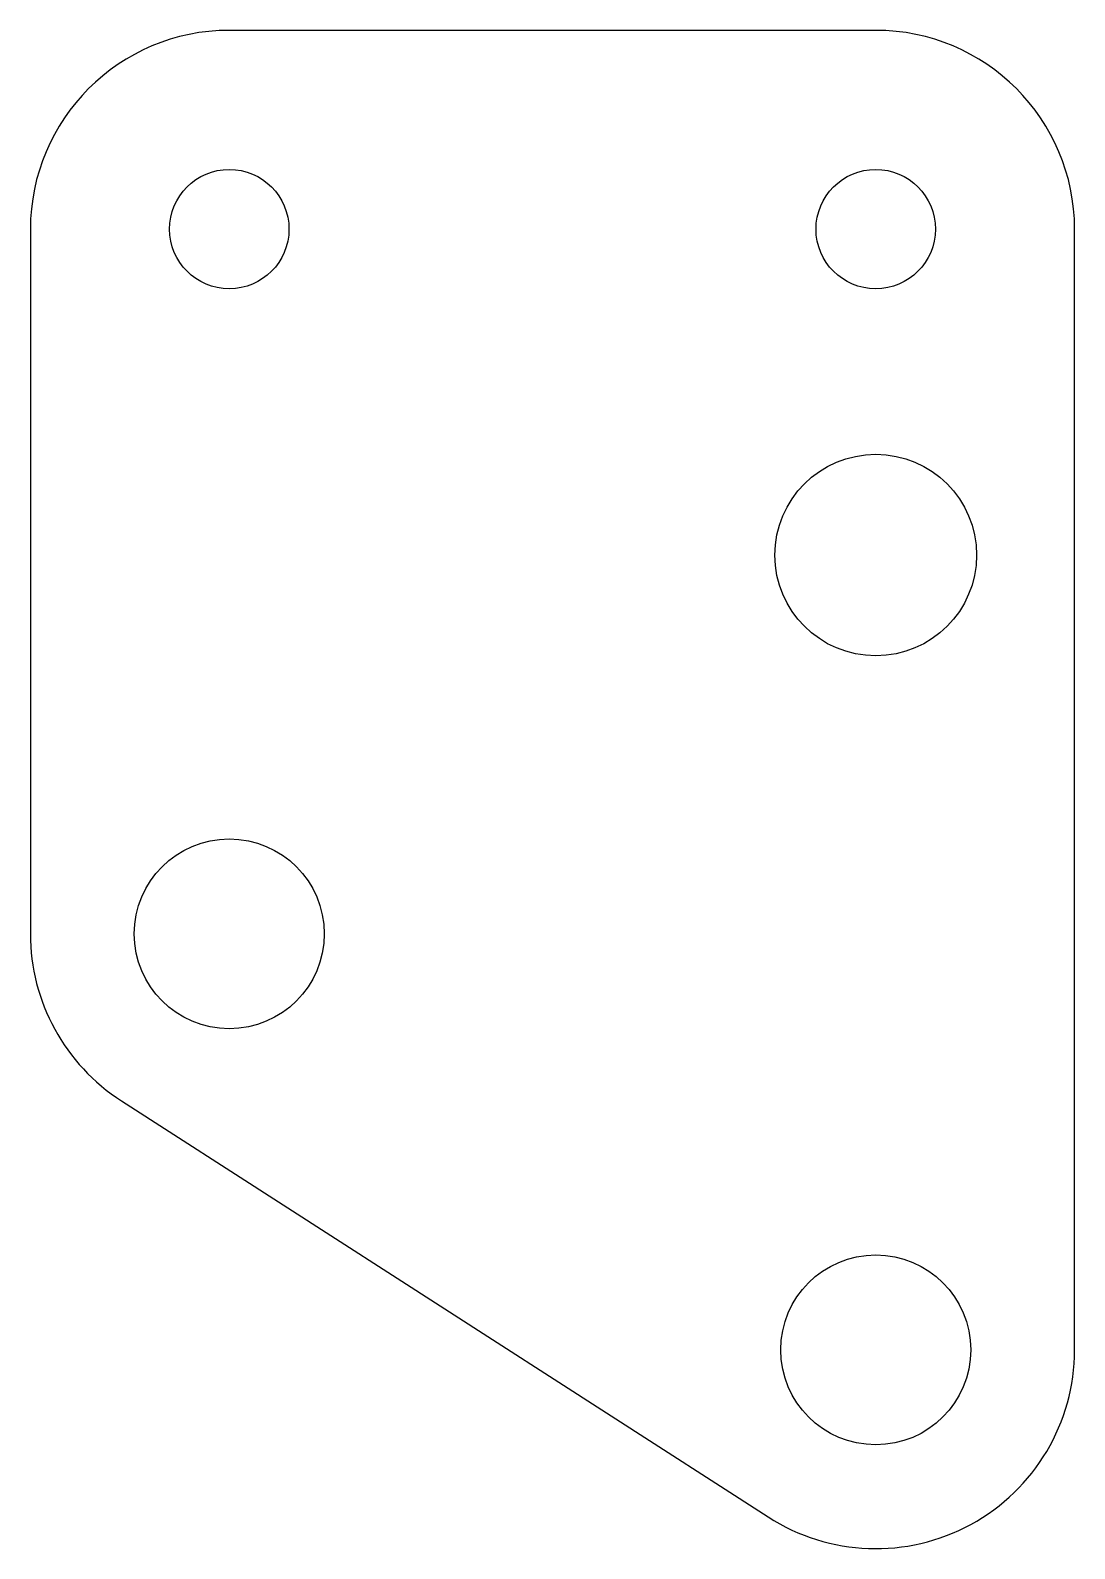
# Model space of a CAD drawing. Header units: millimetres. Extents: x -0.1 to 26.6, y -38.7 to 0.1.
import ezdxf

# ---------------------------------------------------------------- set-up
doc = ezdxf.new("R2010")
doc.units = ezdxf.units.MM

msp = doc.modelspace()

# ---------------------------------------------------------------- linework, layer by layer
at = {"color": 7, "linetype": 'Continuous', "lineweight": 25}
for p, q in [((21.5, 0.076), (5, 0.076)), ((-0.076, -5), (-0.076, -23)), ((26.576, -33.625), (26.576, -5)), ((2.252, -27.268), (18.752, -37.893))]:
    msp.add_line(p, q, dxfattribs=at)
for centre, radius in [((5, -5), 1.524), ((21.5, -5), 1.524), ((21.5, -13.325), 2.574), ((5, -23), 2.424), ((21.5, -33.625), 2.424)]:
    msp.add_circle(centre, radius, dxfattribs=at)
for centre, start, end in [((5, -5), 90, 180), ((21.5, -5), 0, 90), ((5, -23), 180, 237.2209), ((21.5, -33.625), 237.2209, 0)]:
    msp.add_arc(centre, 5.076, start, end, dxfattribs=at)

doc.saveas('drawing.dxf')
